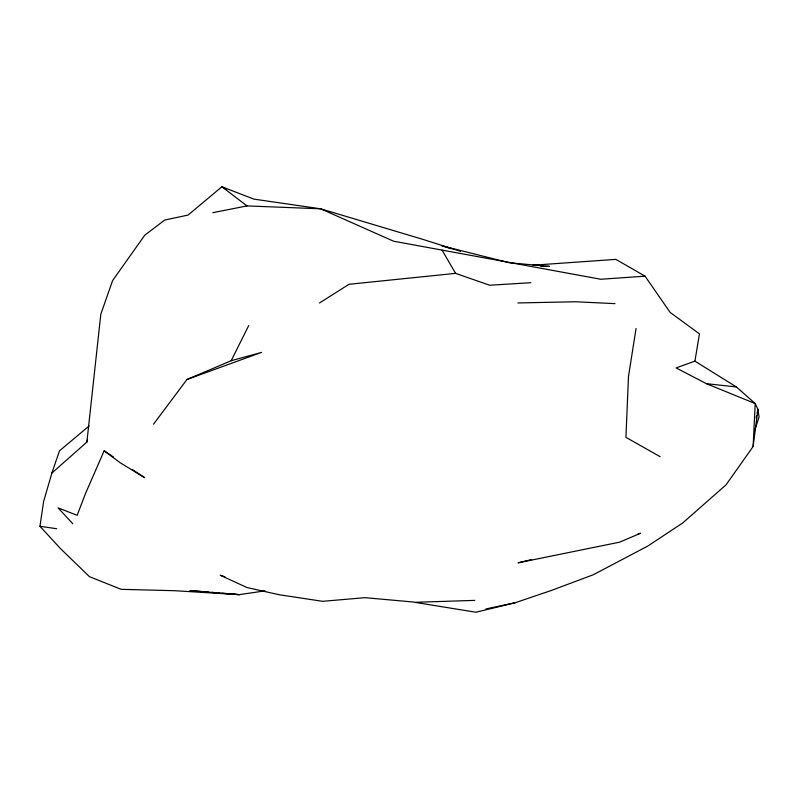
<?xml version="1.0" encoding="UTF-8"?>
<svg xmlns="http://www.w3.org/2000/svg" width="799" height="799" viewBox="0 0 799 799"><rect width="100%" height="100%" fill="white"/><g stroke="black" fill="none" stroke-linecap="round" stroke-linejoin="round"><path stroke-width="1.2" d="M474.716 600.379L414.761 602.316L475.934 612.244L515.255 602.716L551.5 590.411L593.357 574.731L647.799 546.047L682.726 522.965L726.041 484.853L753.117 446.501L755.215 403.585L736.408 386.946L694.93 361.148L676.094 367.92L706.426 383.68L755.215 403.585L757.931 409.328L759.05 416.998L754.626 430.641M265.038 590.851L239.241 594.646L174.562 590.701L121.158 589.332L89.478 576.688L60.374 548.494L39.95 526.271L43.625 501.502L51.885 473.058L86.881 442.087L100.814 314.237L112.569 280.639L144.759 235.216L164.674 220.065L188.085 215.061L221.892 186.756L253.822 199.111L320.649 208.809L422.551 239.271L460.604 251.365M753.117 446.501L757.931 409.328L757.172 412.973M636.054 328.499L628.483 376.509L625.927 437.353L660.154 456.698M694.93 361.148L699.445 333.852L670.151 312.439L645.053 276.174L615.869 259.375L532.893 265.208M756.154 417.827L756.663 415.4M86.881 442.087L87.49 439.7M51.885 473.058L59.506 450.836L89.089 425.977M113.488 457.018L104.15 450.826L85.633 493.203L77.153 515.325L58.117 507.874L72.769 523.754M153.528 424.179L186.986 379.485L231.181 360.719L248.709 325.563M319.47 302.991L349.033 284.284L455.6 273.368L489.687 285.243L530.876 282.696M186.986 379.485L261.583 352.369L231.181 360.719M531.375 559.62L518.032 562.846L619.664 542.161L640.548 533.253L638.121 533.842M485.902 608.958L515.255 602.716M212.794 212.684L247.001 205.912L320.649 208.809L393.567 241.198L600.818 279.26L645.053 276.174M517.872 302.951L575.5 301.772L614.93 303.63M540.883 266.476L549.372 266.367L509.512 262.781L441.867 245.822L451.345 248.769M201.038 591.5L189.942 590.581L239.241 594.646L221.982 593.218M203.505 591.699L208.429 592.109M212.125 592.409L219.525 593.018M414.012 602.086L365.043 597.672L322.596 601.317L279.131 594.726L246.921 587.515L220.154 575.19L224.889 576.778M706.426 383.68L736.408 386.946M39.95 526.271L56.649 528.718M225.967 189.233L221.892 186.756L247.001 205.912M132.165 469.403L144.619 477.652L120.569 462.991L104.15 450.826M442.057 250.117L455.6 273.368"/></g></svg>
